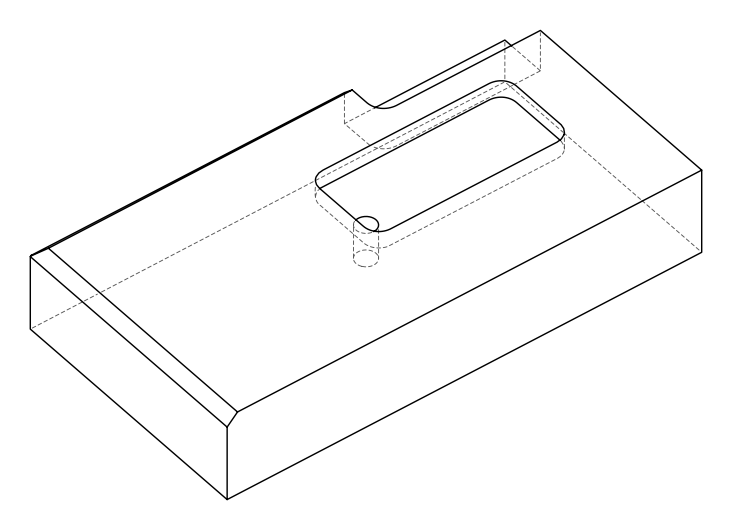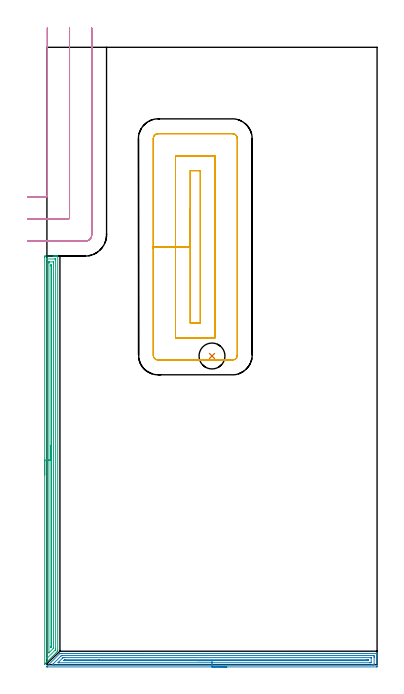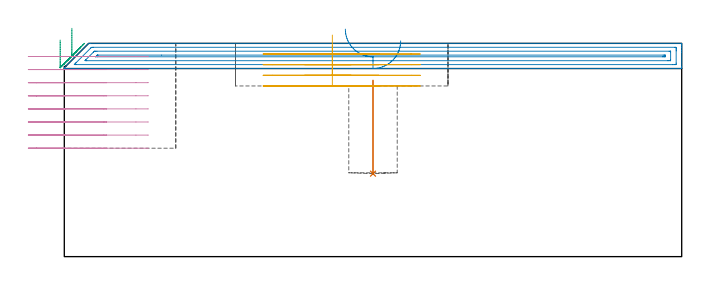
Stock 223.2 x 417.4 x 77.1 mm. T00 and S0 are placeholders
(PLAN: 5 operations, 2 tool changes, 32.5 min)
(1 INDEXABLE_INSERT_DRILL_BLIND_HOLE_FROM_SOLID | STEP1POCKET | NXT0302_006 | 0.14 min | 11258 mm3)
(2 AREA_MILL | FG_CHAMFER_SURFACE | UGT0205_001 | 7.18 min | 9244 mm3)
(3 AREA_MILL_1 | FG_CHAMFER_SURFACE_1 | UGT0205_001 | 8.86 min | 10671 mm3)
(4 MILL_CORNER_NOTCH_RECTANGULAR | CORNER_NOTCH_RECTANGULAR | UGT0201_094 | Follow Part, ap 5, ae 75% | 8.26 min | 213648 mm3)
(5 MILL_RECTANGULAR_POCKET | POCKET_RECTANGULAR_STRAIGHT | UGT0201_094 | Follow Part, ap 5, ae 75% | 8.11 min | 198594 mm3)
(TOOL NXT0302_006 | Index. Insert Drill 17.5mm [880-D1750L25-05] | D17.5 PA176 FL88 Z2)
(TOOL UGT0205_001 | Chamfer Mill 20 x 3 x 45 deg. | D20 FL50 Z2)
(TOOL UGT0201_094 | End mill 20 mm | D20 FL38 Z4)
(OP 1 INDEXABLE_INSERT_DRILL_BLIND_HOLE_FROM_SOLID)
G17 G21 G94 G90
T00 M6
G54
G17 G0 G90 X111.6 Y208.7 S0 M3
G43 Z87.1 H1
G94 G81 G98 Z30. F250. R63.7
G80
M5
M2
(OP 2 AREA_MILL)
G17 G21 G94 G90
T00 M6
G54
G17 G0 G90 X121.6 Y-1.5 S1061 M3
G43 Z87.1 H0
Z78.
G94 G1 X121.562 Z77.128 F250.
X121.448 Z76.264
X121.259 Z75.412
X120.997 Z74.58
X120.663 Z73.774
X120.26 Z73.
X119.792 Z72.264
X119.26 Z71.572
X118.671 Z70.929
X118.028 Z70.34
X117.336 Z69.808
X116.6 Z69.34
X115.826 Z68.937
X115.02 Z68.603
X114.188 Z68.341
X113.336 Z68.152
X112.472 Z68.038
X111.6 Z68.
X0.148 Y-1.499 Z68.001
X0.095 Y-1.498 Z68.002
X0.01 Y-1.492 Z68.007
X0.003 Y-1.393 Z68.106
X0. Y-1.335 Z68.163
X0.007 Y-1.229 Z68.269
X0.019 Y-1.192 Z68.306
X0.045 Y-1.153 Z68.344
X8.703 Y7.503 Z77.002
X8.805 Y7.597 Z77.089
X9.51 Y7.6 Z77.1
X223.052
X223.19 Y7.597 Z77.088
X223.194 Y7.566 Z77.057
X223.2 Y7.234 Z76.733
Y6.75 Z76.249
Y6.16 Z75.655
Y4.977 Z74.474
Y4.383 Z73.877
Y-0.949 Z68.548
X223.198 Y-1.247 Z68.25
X223.19 Y-1.492 Z68.006
X222.945 Y-1.499 Z67.999
X111.6 Y-1.5 Z68.
Y-0.086 Z69.414
X4.186 Y-0.085 Z69.415
X4.16
X3.602 Y-0.06 Z69.44
X3.877 Y0.223 Z69.723
X4.16 Y0.511 Z70.011
X4.319 Y0.67 Z70.17
X9.51 Y5.86 Z75.36
X9.662 Y6.008 Z75.508
X9.822 Y6.16 Z75.66
X10.377 Y6.185 Z75.685
X10.402
X220.798
X220.823 Y6.184 Z75.684
X221.19 Y6.16 Z75.66
X221.198 Y5.786 Z75.286
X221.2 Y5.271 Z74.771
Y4.896 Z74.396
X221.198 Y0.454 Z69.954
X221.19 Y-0.06 Z69.44
X220.847 Y-0.084 Z69.416
X220.823 Y-0.085 Z69.415
X219.957 Y-0.086 Z69.414
X111.6
Y1.328 Z70.828
X8.116 Y1.329 Z70.829
X7.932 Y1.331 Z70.831
X7.727 Y1.335 Z70.835
X7.467 Y1.356 Z70.856
X7.612 Y1.508 Z71.008
X7.727 Y1.627 Z71.127
X7.772 Y1.672 Z71.172
X10.482 Y4.383 Z73.883
X10.754 Y4.652 Z74.152
X10.834 Y4.727 Z74.227
X10.866 Y4.755 Z74.255
X10.909 Y4.766 Z74.266
X11.293 Y4.769 Z74.269
X11.795 Y4.771 Z74.271
X218.65
X219.04 Y4.77 Z74.27
X219.168 Y4.767 Z74.267
X219.183 Y4.765 Z74.265
X219.19 Y4.733 Z74.233
X219.196 Y4.649 Z74.149
X219.199 Y4.543 Z74.043
Y1.717 Z71.217
X219.198 Y1.559 Z71.059
X219.19 Y1.398 Z70.898
X219.177 Y1.335 Z70.835
X219.137 Y1.333 Z70.833
X219.04 Y1.331 Z70.831
X218.538 Y1.329 Z70.829
X218.148 Y1.328 Z70.828
X111.6
Y2.743 Z72.243
X12.047
X11.3 Y2.744 Z72.244
X11.293
X11.669 Y3.12 Z72.62
X11.794 Y3.242 Z72.742
X11.858 Y3.302 Z72.802
X11.9 Y3.339 Z72.839
X11.939 Y3.35 Z72.85
X12.105 Y3.355 Z72.855
X12.185 Y3.356 Z72.856
X35.189 Y3.357 Z72.857
X216.502
X217.119 Y3.355 Z72.855
X217.162 Y3.353 Z72.853
X217.183 Y3.351 Z72.851
X217.19 Y3.339 Z72.839
X217.194 Y3.244 Z72.744
X217.197 Y3.05 Z72.55
X217.194 Y2.856 Z72.356
X217.19 Y2.761 Z72.261
X217.183 Y2.749 Z72.249
X217.162 Y2.747 Z72.247
X217.117 Y2.744 Z72.244
X216.502 Y2.743 Z72.243
X216.365
X111.6
X110.728 Z72.281
X109.864 Z72.395
X109.012 Z72.583
X108.18 Z72.846
X107.374 Z73.18
X106.6 Z73.582
X105.864 Z74.051
X105.172 Z74.582
X104.529 Z75.172
X103.94 Z75.815
X103.408 Z76.507
X102.94 Z77.243
X102.537 Z78.016
X102.203 Z78.822
X101.941 Z79.654
X101.752 Z80.506
X101.638 Z81.371
X101.6 Z82.243
G0 Z87.1
M5
M2
(OP 3 AREA_MILL_1)
G17 G21 G94 G90
T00 M6
G54
G17 G0 G90 X-1.5 Y128.3 S1061 M3
G43 Z87.1 H0
Z78.3
G94 G1 Y128.338 Z77.428 F250.
Y128.452 Z76.564
Y128.641 Z75.712
Y128.903 Z74.88
Y129.237 Z74.074
Y129.64 Z73.3
Y130.108 Z72.564
Y130.64 Z71.872
Y131.229 Z71.229
Y131.872 Z70.64
Y132.564 Z70.108
Y133.3 Z69.64
Y134.074 Z69.237
Y134.88 Z68.903
Y135.712 Z68.641
Y136.564 Z68.452
Y137.428 Z68.338
Y138.3 Z68.3
Y275.25
X-1.499 Y275.698 Z68.301
X-1.495 Y276.137 Z68.303
X-1.492 Y276.29 Z68.306
X-1.062 Y276.3 Z68.735
X4.221 Z74.015
X4.794 Z74.591
X5.101 Z74.897
X5.674 Z75.47
X5.982 Z75.776
X6.597 Z76.396
X6.862 Z76.661
X6.995 Y276.299 Z76.794
X7.294 Y276.29 Z77.093
X7.3 Y276.144 Z77.1
Y9.824
X7.294 Y9.095 Z77.092
X6.862 Y8.661 Z76.66
X6.687 Y8.486 Z76.484
X6.127 Y7.926 Z75.926
X5.795 Y7.593 Z75.591
X5.197 Y6.997 Z74.997
X4.514 Y6.314 Z74.313
X3.563 Y5.363 Z73.362
X2.225 Y4.025 Z72.024
X1.195 Y2.995 Z70.994
X0.992 Y2.791 Z70.79
X0.887 Y2.686 Z70.685
X0.337 Y2.137 Z70.136
X0.112 Y1.91 Z69.909
X-0.005 Y1.794 Z69.793
X-0.52 Y1.279 Z69.279
X-0.769 Y1.03 Z69.028
X-0.897 Y0.902 Z68.9
X-1.345 Y0.456 Z68.454
X-1.493 Y0.319 Z68.306
X-1.5 Y0.456 Z68.3
Y0.457
Y138.3
X-0.086 Z69.714
X-0.085 Y274.212 Z69.715
X-0.084 Y274.261 Z69.716
X-0.082 Y274.285 Z69.718
X-0.08 Y274.289 Z69.72
X-0.063 Y274.292 Z69.737
X0.319 Y274.299 Z70.119
X5.101 Z74.901
X5.604 Y274.296 Z75.404
X5.795 Y274.29 Z75.595
X5.879 Y274.269 Z75.679
X5.884 Y274.013 Z75.684
X5.885 Y273.914 Z75.685
X5.886 Y273.119 Z75.686
X5.885 Y10.814 Z75.685
X5.884 Y10.716 Z75.684
X5.879 Y10.319 Z75.679
X5.87 Y10.132 Z75.67
X5.776 Y10.033 Z75.576
X5.573 Y9.824 Z75.373
X0.098 Y4.348 Z69.898
X0.017 Y4.269 Z69.817
X-0.062 Y4.195 Z69.738
X-0.076 Y4.184 Z69.724
X-0.079 Y4.185 Z69.721
X-0.081 Y4.217 Z69.719
X-0.085 Y4.373 Z69.715
X-0.086 Y138.3 Z69.714
X1.328 Z71.128
X1.329 Y271.491 Z71.129
X1.331 Y272.129 Z71.131
X1.334 Y272.256 Z71.134
X1.335 Y272.281 Z71.135
X1.356 Y272.29 Z71.156
X1.414 Y272.297 Z71.214
X1.579 Y272.299 Z71.379
X4.221 Z74.021
X4.389 Y272.297 Z74.189
X4.437 Y272.294 Z74.237
X4.462 Y272.29 Z74.262
X4.465 Y272.279 Z74.265
X4.468 Y272.214 Z74.268
X4.47 Y272.129 Z74.27
X4.471 Y271.875 Z74.271
Y271.237
Y11.355
X4.469 Y11.27 Z74.269
X4.465 Y11.203 Z74.265
X4.46 Y11.171 Z74.26
X4.444 Y11.153 Z74.244
X4.221 Y10.921 Z74.021
X1.339 Y8.039 Z71.139
X1.336 Z71.136
X1.333 Z71.133
X1.332 Y8.049 Z71.132
X1.329 Y8.293 Z71.129
X1.328 Y138.3 Z71.128
X2.743 Z72.543
Y269.453
X2.744 Y269.739 Z72.544
X2.746 Y270.055 Z72.546
X2.75 Y270.217 Z72.55
X2.758 Y270.29 Z72.558
X2.801 Y270.293 Z72.601
X2.9 Y270.295 Z72.7
X2.999 Y270.293 Z72.799
X3.042 Y270.29 Z72.842
X3.05 Y270.217 Z72.85
X3.053 Y270.058 Z72.853
X3.056 Y269.74 Z72.856
X3.057 Y161.996 Z72.857
Y13.074
X3.055 Y12.789 Z72.855
X3.05 Y12.5 Z72.85
X3.042 Y12.203 Z72.842
X2.901 Y12.054 Z72.701
X2.842 Y11.995 Z72.642
X2.76 Y11.918 Z72.56
X2.75 Y11.911 Z72.55
X2.748 Y11.922 Z72.548
X2.745 Y11.967 Z72.545
X2.743 Y12.017 Z72.543
Y138.3
Y139.172 Z72.581
Y140.036 Z72.695
Y140.888 Z72.883
Y141.72 Z73.146
Y142.526 Z73.48
Y143.3 Z73.882
Y144.036 Z74.351
Y144.728 Z74.882
Y145.371 Z75.472
Y145.96 Z76.115
Y146.492 Z76.807
Y146.96 Z77.543
Y147.363 Z78.316
Y147.697 Z79.122
Y147.959 Z79.954
Y148.148 Z80.806
Y148.262 Z81.671
Y148.3 Z82.543
G0 Z87.1
M5
M2
(OP 4 MILL_CORNER_NOTCH_RECTANGULAR)
G17 G21 G94 G90
T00 M6
G54
G17 G0 G90 X-13. Y316.3 S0 M3
G43 Z87.1 H0
Z72.362
G94 G1 X-10. F250.
X-0.695 F500.
G3 X0.3 Y317.295 R1.
G1 Y427.4
Y430.4 F250.
G0 Z87.1
X-13. Y301.3
Z72.362
G1 X-10.
X14.305 F500.
G3 X15.3 Y302.295 R1.
G1 Y427.4
Y430.4 F250.
G0 Z87.1
X-13. Y286.3
Z72.362
G1 X-10.
X25.9 F500.
G3 X30.3 Y290.7 R4.4
G1 Y427.4
Y430.4 F250.
G0 Z87.1
X-13. Y316.3
Z67.625
G1 X-10.
X-0.695 F500.
G3 X0.3 Y317.295 R1.
G1 Y427.4
Y430.4 F250.
G0 Z87.1
X-13. Y301.3
Z67.625
G1 X-10.
X14.305 F500.
G3 X15.3 Y302.295 R1.
G1 Y427.4
Y430.4 F250.
G0 Z87.1
X-13. Y286.3
Z67.625
G1 X-10.
X25.9 F500.
G3 X30.3 Y290.7 R4.4
G1 Y427.4
Y430.4 F250.
G0 Z87.1
X-13. Y316.3
Z62.887
G1 X-10.
X-0.695 F500.
G3 X0.3 Y317.295 R1.
G1 Y427.4
Y430.4 F250.
G0 Z87.1
X-13. Y301.3
Z62.887
G1 X-10.
X14.305 F500.
G3 X15.3 Y302.295 R1.
G1 Y427.4
Y430.4 F250.
G0 Z87.1
X-13. Y286.3
Z62.887
G1 X-10.
X25.9 F500.
G3 X30.3 Y290.7 R4.4
G1 Y427.4
Y430.4 F250.
G0 Z87.1
X-13. Y316.3
Z58.15
G1 X-10.
X-0.695 F500.
G3 X0.3 Y317.295 R1.
G1 Y427.4
Y430.4 F250.
G0 Z87.1
X-13. Y301.3
Z58.15
G1 X-10.
X14.305 F500.
G3 X15.3 Y302.295 R1.
G1 Y427.4
Y430.4 F250.
G0 Z87.1
X-13. Y286.3
Z58.15
G1 X-10.
X25.9 F500.
G3 X30.3 Y290.7 R4.4
G1 Y427.4
Y430.4 F250.
G0 Z87.1
X-13. Y316.3
Z53.412
G1 X-10.
X-0.695 F500.
G3 X0.3 Y317.295 R1.
G1 Y427.4
Y430.4 F250.
G0 Z87.1
X-13. Y301.3
Z53.412
G1 X-10.
X14.305 F500.
G3 X15.3 Y302.295 R1.
G1 Y427.4
Y430.4 F250.
G0 Z87.1
X-13. Y286.3
Z53.412
G1 X-10.
X25.9 F500.
G3 X30.3 Y290.7 R4.4
G1 Y427.4
Y430.4 F250.
G0 Z87.1
X-13. Y316.3
Z48.675
G1 X-10.
X-0.695 F500.
G3 X0.3 Y317.295 R1.
G1 Y427.4
Y430.4 F250.
G0 Z87.1
X-13. Y301.3
Z48.675
G1 X-10.
X14.305 F500.
G3 X15.3 Y302.295 R1.
G1 Y427.4
Y430.4 F250.
G0 Z87.1
X-13. Y286.3
Z48.675
G1 X-10.
X25.9 F500.
G3 X30.3 Y290.7 R4.4
G1 Y427.4
Y430.4 F250.
G0 Z87.1
X-13. Y316.3
Z43.937
G1 X-10.
X-0.695 F500.
G3 X0.3 Y317.295 R1.
G1 Y427.4
Y430.4 F250.
G0 Z87.1
X-13. Y301.3
Z43.937
G1 X-10.
X14.305 F500.
G3 X15.3 Y302.295 R1.
G1 Y427.4
Y430.4 F250.
G0 Z87.1
X-13. Y286.3
Z43.937
G1 X-10.
X25.9 F500.
G3 X30.3 Y290.7 R4.4
G1 Y427.4
Y430.4 F250.
G0 Z87.1
X-13. Y316.3
Z39.2
G1 X-10.
X-0.695 F500.
G3 X0.3 Y317.295 R1.
G1 Y427.4
Y430.4 F250.
G0 Z87.1
X-13. Y301.3
Z39.2
G1 X-10.
X14.305 F500.
G3 X15.3 Y302.295 R1.
G1 Y427.4
Y430.4 F250.
G0 Z87.1
X-13. Y286.3
Z39.2
G1 X-10.
X25.9 F500.
G3 X30.3 Y290.7 R4.4
G1 Y427.4
Y430.4 F250.
G0 Z87.1
M5
M2
(OP 5 MILL_RECTANGULAR_POCKET)
G17 G21 G94 G90
T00 M6
G54
G17 G0 G90 X96.9 Y308.064 S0 M3
G43 Z87.1 H0
Z80.1
G94 G1 Y282.5 Z73.25 F250.
Y231. F500.
X103.7
Y334.
X96.9
Y282.5
X86.9
Y221.
X113.7
Y344.
X86.9
Y282.5
X71.9
Y209.3
G3 X75.2 Y206. R3.3
G1 X125.4
G3 X128.7 Y209.3 R3.3
G1 Y355.7
G3 X125.4 Y359. R3.3
G1 X75.2
G3 X71.9 Y355.7 R3.3
G1 Y282.5
Y281.5
G0 X96.9 Y308.064 Z76.25
G1 Y282.5 Z69.4 F250.
Y231. F500.
X103.7
Y334.
X96.9
Y282.5
X86.9
Y221.
X113.7
Y344.
X86.9
Y282.5
X71.9
Y209.3
G3 X75.2 Y206. R3.3
G1 X125.4
G3 X128.7 Y209.3 R3.3
G1 Y355.7
G3 X125.4 Y359. R3.3
G1 X75.2
G3 X71.9 Y355.7 R3.3
G1 Y282.5
Y281.5
G0 X96.9 Y308.064 Z72.4
G1 Y282.5 Z65.55 F250.
Y231. F500.
X103.7
Y334.
X96.9
Y282.5
X86.9
Y221.
X113.7
Y344.
X86.9
Y282.5
X71.9
Y209.3
G3 X75.2 Y206. R3.3
G1 X125.4
G3 X128.7 Y209.3 R3.3
G1 Y355.7
G3 X125.4 Y359. R3.3
G1 X75.2
G3 X71.9 Y355.7 R3.3
G1 Y282.5
Y281.5
G0 X96.9 Y308.064 Z68.55
G1 Y282.5 Z61.7 F250.
Y231. F500.
X103.7
Y334.
X96.9
Y282.5
X86.9
Y221.
X113.7
Y344.
X86.9
Y282.5
X71.9
Y209.3
G3 X75.2 Y206. R3.3
G1 X125.4
G3 X128.7 Y209.3 R3.3
G1 Y355.7
G3 X125.4 Y359. R3.3
G1 X75.2
G3 X71.9 Y355.7 R3.3
G1 Y282.5
Y281.5
G0 Z87.1
M5
M2
